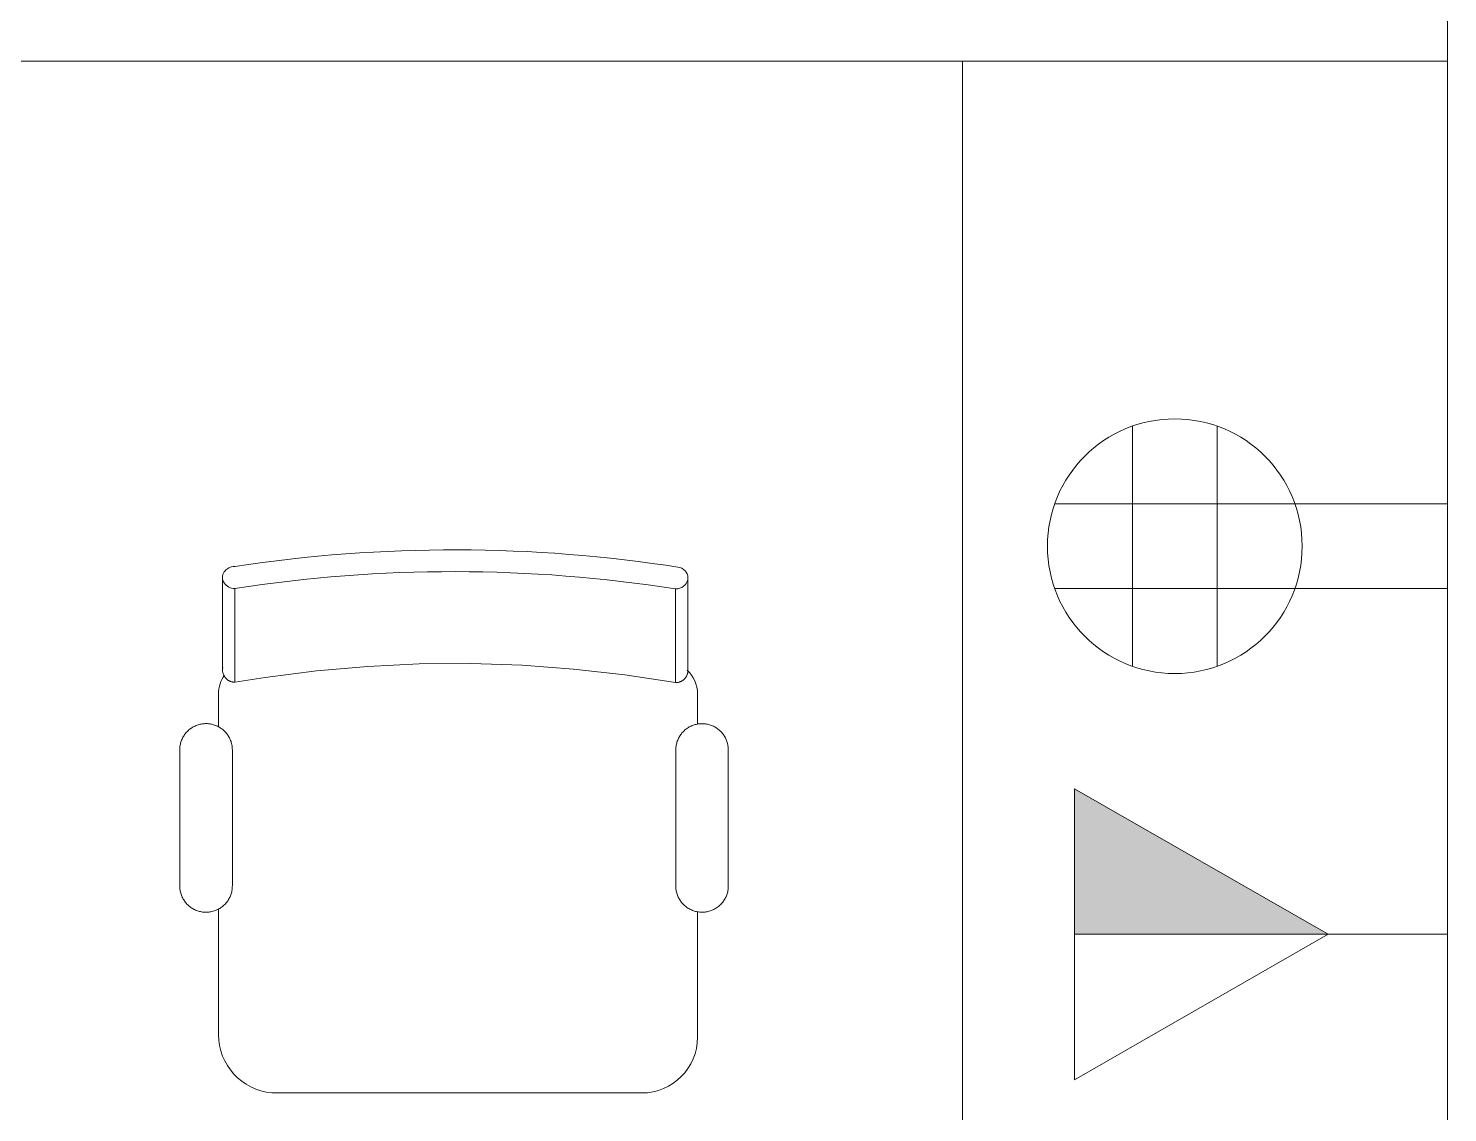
# Model space of a CAD drawing. Header units: inches. Extents: x 1 to 4637, y -664 to 702.
# Drawn here: x 1467.8 to 1526.3, y 604 to 648.7 of the extents above; entities that cross this region are included whole.
import ezdxf

# ---------------------------------------------------------------- set-up
doc = ezdxf.new("R2010")
doc.units = ezdxf.units.IN
doc.header["$MEASUREMENT"] = 0
for name, color, linetype, lineweight in [('A-ANNO-NOTE', 131, 'Continuous', 20), ('I-FURN', 30, 'Continuous', 9), ('I-WALL', 2, 'Continuous', 9)]:
    doc.layers.add(name, color=color, linetype=linetype, lineweight=lineweight)

# ---------------------------------------------------------------- blocks, each defined once
blk = doc.blocks.new('Desk - Group 3 - No Side Chairs-2416200-New Construction - Tel_Data_Elec Plan')
at = {"layer": 'I-FURN'}
for p, q in [((20, -48), (20, 0)), ((48.467, -5.454), (33.217, -5.454)), ((30.919, -7.752), (30.919, -12.929)), ((50.662, -13.043), (50.662, -7.862)), ((29.65, -13.99), (29.65, -19.598)), ((31.814, -19.598), (31.814, -13.99)), ((50.093, -13.99), (50.093, -19.598)), ((52.262, -19.598), (52.262, -13.99)), ((30.919, -20.658), (30.919, -21.914)), ((50.662, -21.914), (50.662, -20.542)), ((31.82, -22.373), (31.82, -26.236)), ((49.991, -26.251), (49.991, -22.39)), ((72, -48), (0, -48)), ((0, -48), (20, -48))]:
    blk.add_line(p, q, dxfattribs=at)
at = {"layer": 'I-FURN', "flags": 128}
for points in [[(31.814, -13.99), (31.813, -13.947), (31.811, -13.904), (31.806, -13.861), (31.8, -13.818), (31.793, -13.775), (31.783, -13.733), (31.772, -13.691), (31.759, -13.65), (31.745, -13.609), (31.729, -13.569), (31.711, -13.529), (31.692, -13.49), (31.671, -13.452), (31.649, -13.415), (31.625, -13.379), (31.6, -13.344), (31.573, -13.31), (31.546, -13.277), (31.516, -13.245), (31.486, -13.214), (31.454, -13.184), (31.421, -13.156), (31.388, -13.129), (31.353, -13.104), (31.317, -13.08), (31.28, -13.057), (31.242, -13.036), (31.203, -13.016), (31.164, -12.998), (31.124, -12.982), (31.083, -12.967), (31.042, -12.953), (31.001, -12.942), (30.958, -12.932), (30.916, -12.924), (30.873, -12.917), (30.83, -12.912), (30.787, -12.909), (30.744, -12.908), (30.7, -12.908), (30.657, -12.911), (30.614, -12.914), (30.571, -12.92), (30.528, -12.927), (30.486, -12.936), (30.444, -12.947), (30.403, -12.959), (30.362, -12.973), (30.321, -12.989), (30.282, -13.006), (30.243, -13.025), (30.204, -13.045), (30.167, -13.067), (30.131, -13.09), (30.095, -13.115), (30.061, -13.141), (30.027, -13.169), (29.995, -13.198), (29.964, -13.228), (29.934, -13.259), (29.905, -13.292), (29.878, -13.325), (29.852, -13.36), (29.828, -13.396), (29.805, -13.432), (29.783, -13.47), (29.763, -13.508), (29.745, -13.547), (29.728, -13.587), (29.712, -13.628), (29.699, -13.669), (29.687, -13.71), (29.676, -13.752), (29.668, -13.795), (29.661, -13.837), (29.655, -13.88), (29.652, -13.923), (29.65, -13.967), (29.65, -13.99)], [(52.262, -13.99), (52.261, -13.947), (52.258, -13.903), (52.254, -13.86), (52.248, -13.817), (52.24, -13.775), (52.231, -13.732), (52.219, -13.69), (52.207, -13.649), (52.192, -13.608), (52.176, -13.568), (52.158, -13.528), (52.139, -13.489), (52.118, -13.451), (52.096, -13.414), (52.072, -13.378), (52.047, -13.343), (52.02, -13.308), (51.993, -13.275), (51.963, -13.243), (51.933, -13.212), (51.901, -13.183), (51.868, -13.155), (51.834, -13.128), (51.799, -13.102), (51.763, -13.078), (51.726, -13.055), (51.688, -13.034), (51.65, -13.014), (51.61, -12.996), (51.57, -12.98), (51.53, -12.965), (51.488, -12.952), (51.447, -12.94), (51.404, -12.93), (51.362, -12.922), (51.319, -12.915), (51.276, -12.91), (51.233, -12.907), (51.189, -12.906), (51.146, -12.906), (51.103, -12.909), (51.059, -12.912), (51.016, -12.918), (50.974, -12.925), (50.931, -12.934), (50.889, -12.945), (50.848, -12.957), (50.807, -12.971), (50.766, -12.987), (50.726, -13.004), (50.687, -13.023), (50.649, -13.044), (50.612, -13.065), (50.575, -13.089), (50.54, -13.114), (50.505, -13.14), (50.472, -13.167), (50.439, -13.196), (50.408, -13.226), (50.378, -13.258), (50.349, -13.29), (50.322, -13.324), (50.296, -13.359), (50.272, -13.395), (50.249, -13.431), (50.227, -13.469), (50.207, -13.507), (50.188, -13.546), (50.171, -13.586), (50.156, -13.627), (50.142, -13.668), (50.13, -13.71), (50.12, -13.752), (50.111, -13.794), (50.104, -13.837), (50.099, -13.88), (50.096, -13.923), (50.094, -13.967), (50.093, -13.99)], [(29.65, -19.598), (29.651, -19.642), (29.653, -19.685), (29.658, -19.728), (29.664, -19.771), (29.671, -19.813), (29.681, -19.856), (29.692, -19.897), (29.705, -19.939), (29.719, -19.98), (29.735, -20.02), (29.753, -20.059), (29.772, -20.098), (29.793, -20.136), (29.815, -20.173), (29.839, -20.209), (29.864, -20.245), (29.891, -20.279), (29.918, -20.312), (29.948, -20.344), (29.978, -20.375), (30.01, -20.404), (30.043, -20.432), (30.076, -20.459), (30.111, -20.485), (30.147, -20.509), (30.184, -20.532), (30.222, -20.553), (30.261, -20.572), (30.3, -20.59), (30.34, -20.607), (30.381, -20.622), (30.422, -20.635), (30.463, -20.647), (30.506, -20.657), (30.548, -20.665), (30.591, -20.671), (30.634, -20.676), (30.677, -20.679), (30.72, -20.68), (30.764, -20.68), (30.807, -20.678), (30.85, -20.674), (30.893, -20.668), (30.936, -20.661), (30.978, -20.652), (31.02, -20.642), (31.061, -20.629), (31.102, -20.615), (31.143, -20.6), (31.182, -20.582), (31.221, -20.564), (31.259, -20.543), (31.297, -20.521), (31.333, -20.498), (31.369, -20.473), (31.403, -20.447), (31.437, -20.42), (31.469, -20.391), (31.5, -20.361), (31.53, -20.329), (31.559, -20.297), (31.586, -20.263), (31.612, -20.229), (31.636, -20.193), (31.659, -20.156), (31.681, -20.119), (31.701, -20.08), (31.719, -20.041), (31.736, -20.001), (31.752, -19.961), (31.765, -19.92), (31.777, -19.878), (31.788, -19.836), (31.796, -19.794), (31.803, -19.751), (31.809, -19.708), (31.812, -19.665), (31.814, -19.622), (31.814, -19.598)], [(50.093, -19.598), (50.094, -19.642), (50.097, -19.685), (50.101, -19.728), (50.107, -19.771), (50.115, -19.814), (50.125, -19.856), (50.136, -19.898), (50.148, -19.939), (50.163, -19.98), (50.179, -20.021), (50.197, -20.06), (50.216, -20.099), (50.237, -20.137), (50.259, -20.174), (50.283, -20.211), (50.308, -20.246), (50.335, -20.28), (50.363, -20.313), (50.392, -20.345), (50.422, -20.376), (50.454, -20.406), (50.487, -20.434), (50.521, -20.461), (50.556, -20.486), (50.592, -20.511), (50.629, -20.533), (50.667, -20.554), (50.705, -20.574), (50.745, -20.592), (50.785, -20.609), (50.825, -20.624), (50.867, -20.637), (50.908, -20.649), (50.951, -20.658), (50.993, -20.667), (51.036, -20.673), (51.079, -20.678), (51.122, -20.681), (51.166, -20.682), (51.209, -20.682), (51.252, -20.68), (51.296, -20.676), (51.339, -20.67), (51.381, -20.663), (51.424, -20.654), (51.466, -20.643), (51.507, -20.631), (51.548, -20.617), (51.589, -20.601), (51.629, -20.584), (51.668, -20.565), (51.706, -20.545), (51.743, -20.523), (51.78, -20.5), (51.816, -20.475), (51.85, -20.449), (51.884, -20.421), (51.916, -20.392), (51.947, -20.362), (51.977, -20.331), (52.006, -20.298), (52.033, -20.264), (52.059, -20.23), (52.083, -20.194), (52.106, -20.157), (52.128, -20.12), (52.148, -20.081), (52.167, -20.042), (52.184, -20.002), (52.199, -19.962), (52.213, -19.92), (52.225, -19.879), (52.235, -19.837), (52.244, -19.794), (52.251, -19.751), (52.256, -19.708), (52.26, -19.665), (52.261, -19.622), (52.262, -19.598)], [(31.313, -22.879), (31.313, -22.859), (31.314, -22.838), (31.316, -22.818), (31.319, -22.798), (31.323, -22.778), (31.327, -22.758), (31.332, -22.739), (31.338, -22.719), (31.345, -22.7), (31.353, -22.681), (31.361, -22.663), (31.37, -22.645), (31.38, -22.627), (31.39, -22.609), (31.401, -22.592), (31.413, -22.576), (31.425, -22.56), (31.439, -22.544), (31.452, -22.529), (31.467, -22.515), (31.481, -22.501), (31.497, -22.488), (31.513, -22.475), (31.529, -22.463), (31.546, -22.452), (31.563, -22.441), (31.581, -22.431), (31.599, -22.422), (31.617, -22.414), (31.636, -22.406), (31.655, -22.399), (31.675, -22.393), (31.694, -22.387), (31.714, -22.383), (31.734, -22.379), (31.754, -22.376), (31.774, -22.373), (31.794, -22.372), (31.815, -22.371), (31.82, -22.371)], [(31.82, -22.371), (33.919, -22.695), (36.029, -22.934), (38.147, -23.089), (40.269, -23.159), (42.393, -23.144), (44.514, -23.044), (46.629, -22.859), (48.736, -22.59), (49.991, -22.389)], [(49.991, -22.389), (50.011, -22.389), (50.031, -22.39), (50.051, -22.392), (50.071, -22.395), (50.091, -22.399), (50.111, -22.403), (50.131, -22.408), (50.15, -22.414), (50.169, -22.421), (50.188, -22.429), (50.207, -22.437), (50.225, -22.446), (50.243, -22.456), (50.26, -22.466), (50.277, -22.477), (50.293, -22.489), (50.309, -22.501), (50.325, -22.514), (50.34, -22.528), (50.354, -22.542), (50.368, -22.557), (50.381, -22.573), (50.394, -22.589), (50.406, -22.605), (50.417, -22.622), (50.428, -22.639), (50.438, -22.657), (50.447, -22.675), (50.456, -22.693), (50.463, -22.712), (50.47, -22.731), (50.476, -22.75), (50.482, -22.77), (50.487, -22.79), (50.49, -22.81), (50.493, -22.83), (50.496, -22.85), (50.497, -22.87), (50.498, -22.89), (50.498, -22.896)], [(31.313, -23.081), (31.313, -22.955), (31.313, -22.889), (31.313, -22.879)], [(31.313, -22.879), (31.313, -22.909), (31.313, -23), (31.313, -23.152), (31.313, -23.363), (31.313, -23.635), (31.313, -23.966), (31.313, -24.356), (31.313, -24.804), (31.313, -25.31), (31.313, -25.873), (31.313, -26.492), (31.313, -26.692)], [(50.498, -26.708), (50.498, -26.072), (50.498, -25.493), (50.498, -24.969), (50.498, -24.504), (50.498, -24.096), (50.498, -23.747), (50.498, -23.457), (50.498, -23.227), (50.498, -23.057), (50.498, -22.948), (50.498, -22.899), (50.498, -22.896)], [(50.498, -22.896), (50.498, -22.926), (50.498, -23.017), (50.498, -23.098)]]:
    blk.add_lwpolyline(points, dxfattribs=at)
at = {"layer": 'I-FURN'}
for centre, radius, start, end in [((33.217, -7.752), 2.298, 90, 180), ((48.243, -7.862), 2.419, 0, 84.68069), ((32.238, -21.914), 1.319, 180, 227.81266), ((49.344, -21.914), 1.319, 324.27733, 0)]:
    blk.add_arc(centre, radius, start, end, dxfattribs=at)
for centre, major_axis, ratio, start_param, end_param in [((31.82, -23.081), (0.507, 0), 0.99468, 3.097536, 3.287158), ((49.991, -23.098), (0.507, 0), 0.99468, 0, 0.261799), ((31.82, -26.692), (-0.507, 0), 0.899459, 4.712389, 7.511412), ((40.955, 20.806), (53.092, 0), 0.899459, 4.539475, 4.883411), ((49.991, -26.708), (-0.507, 0), 0.899459, 1.570796, 4.712389), ((40.955, 20.806), (54.092, 0), 0.899459, 4.539505, 4.880219)]:
    blk.add_ellipse(centre, major_axis=major_axis, ratio=ratio, start_param=start_param, end_param=end_param, dxfattribs=at)

msp = doc.modelspace()

# ---------------------------------------------------------------- hatches: boundary and pattern name
at = {"layer": 'A-ANNO-NOTE', "lineweight": 9}
msp.add_hatch(color=256, dxfattribs=at).paths.add_polyline_path([(1521.367, 611.397), (1510.908, 617.397), (1510.908, 611.397), (1519.221, 611.397)], flags=0)

# ---------------------------------------------------------------- linework, layer by layer
at = {"layer": 'A-ANNO-NOTE'}
for p, q in [((1513.298, 632.346), (1513.298, 622.441)), ((1516.782, 632.346), (1516.782, 622.441)), ((1526.286, 629.136), (1510.087, 629.136)), ((1526.286, 625.651), (1510.087, 625.651)), ((1510.908, 617.397), (1510.908, 611.397)), ((1521.367, 611.397), (1510.908, 617.397)), ((1510.908, 617.397), (1510.908, 605.397)), ((1521.367, 611.397), (1510.908, 617.397)), ((1510.908, 611.397), (1521.367, 611.397)), ((1526.286, 611.397), (1510.908, 611.397)), ((1521.367, 611.397), (1510.908, 605.397))]:
    msp.add_line(p, q, dxfattribs=at)
msp.add_circle((1515.04, 627.394), 5.25, dxfattribs=at)
at = {"layer": 'I-WALL', "color": 250, "lineweight": 20}
msp.add_line((1526.286, 677.397), (1526.286, 530.022), dxfattribs=at)

# ---------------------------------------------------------------- block references
at = {"layer": 'I-FURN', "rotation": 180}
msp.add_blockref('Desk - Group 3 - No Side Chairs-2416200-New Construction - Tel_Data_Elec Plan', (1526.286, 599.397), dxfattribs=at)

doc.saveas('drawing.dxf')
